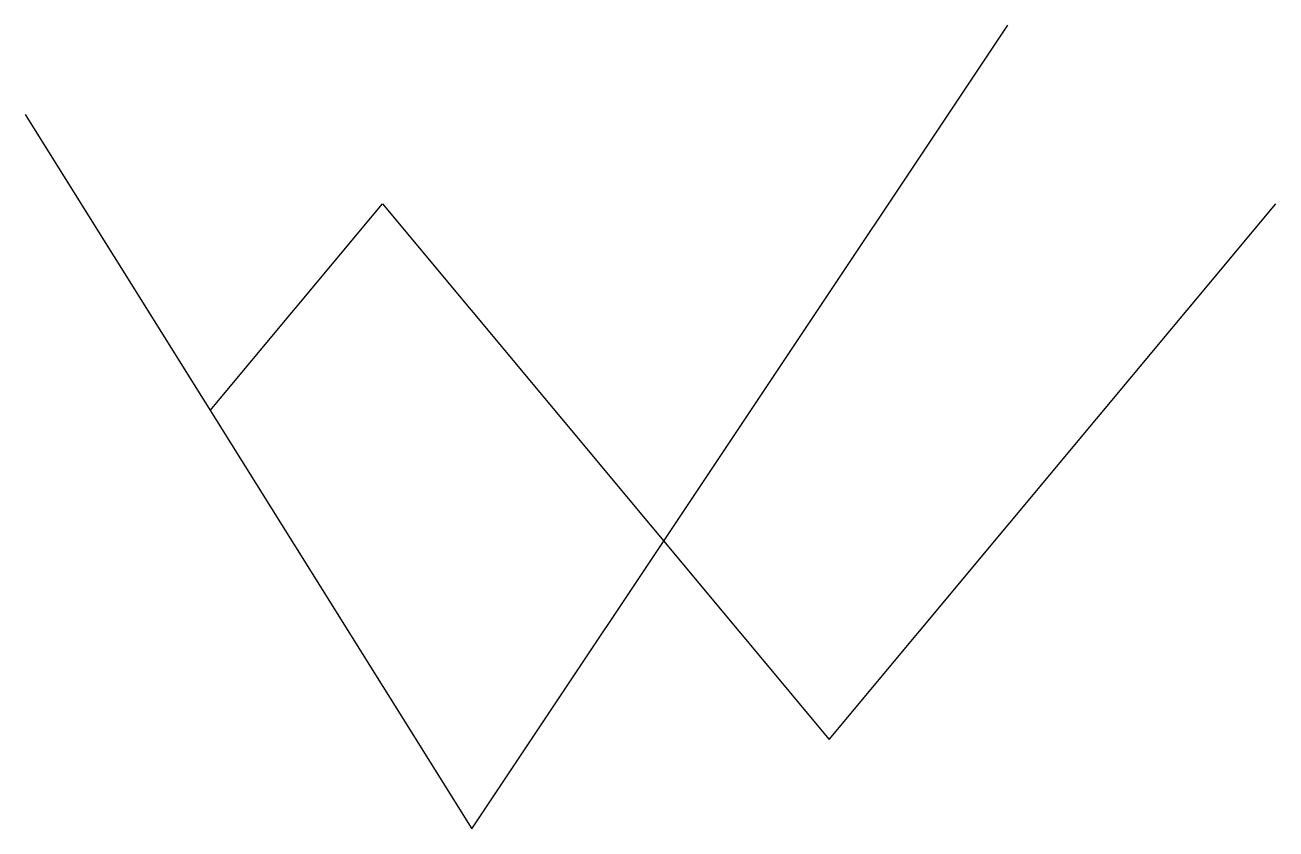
# Model space of a CAD drawing. Header units: millimetres. Extents: x 2 to 30, y 2 to 20.
import ezdxf

# ---------------------------------------------------------------- set-up
doc = ezdxf.new("R2010")
doc.units = ezdxf.units.MM
doc.layers.get('0').update_dxf_attribs({"lineweight": 25})

msp = doc.modelspace()

# ---------------------------------------------------------------- linework, layer by layer
at = {"flags": 128}
for points in [[(2, 18), (12, 2), (24, 20)], [(6.143, 11.371), (10, 16), (20, 4), (30, 16)]]:
    msp.add_lwpolyline(points, dxfattribs=at)

doc.saveas('drawing.dxf')
